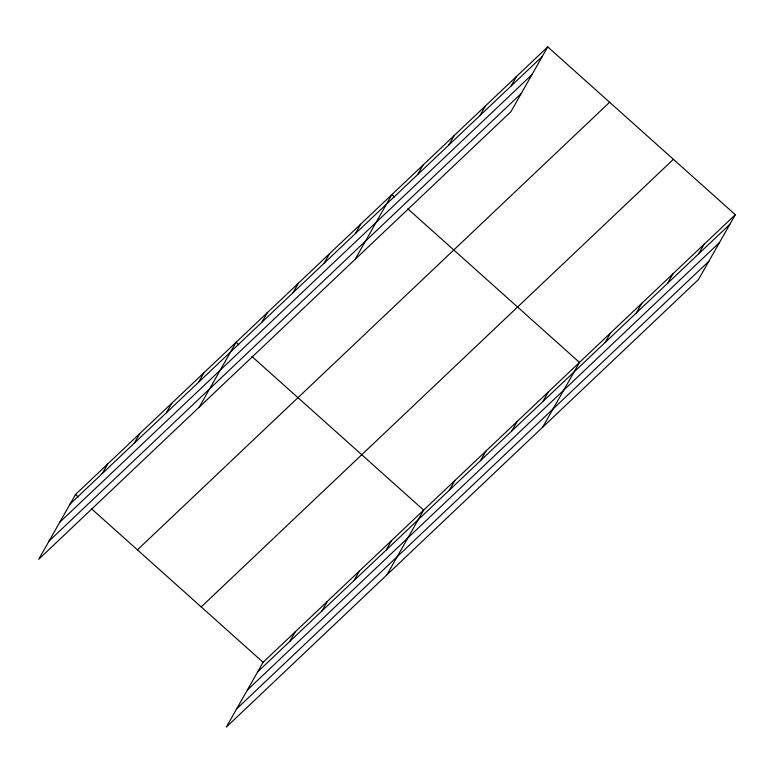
<?xml version="1.0" encoding="UTF-8"?>
<svg xmlns="http://www.w3.org/2000/svg" width="774" height="774" viewBox="0 0 774 774"><rect width="100%" height="100%" fill="white"/><g stroke="black" fill="none" stroke-linecap="round" stroke-linejoin="round"><path stroke-width="1.16" d="M547.721 46.875L75.523 494.48L38.7 559.292L510.898 111.698L547.721 46.875L735.3 214.708L698.477 279.52L226.279 727.125L263.102 662.302L735.3 214.708M102.197 473.611L107.634 464.042M134.299 443.183L139.746 433.604M166.41 412.745L171.847 403.167M198.521 382.308L203.959 372.729M199.247 407.114L236.07 342.292L238.721 344.672M261.796 322.323L267.233 312.754M292.959 292.785L298.396 283.207M324.122 263.247L329.569 253.669M355.295 233.7L360.732 224.131M355.072 259.406L391.896 194.584L394.547 196.964M417.621 174.614L423.059 165.046M448.785 145.077L454.222 135.508M479.948 115.539L485.395 105.961M511.121 85.991L516.558 76.423M289.776 641.443L295.213 631.865M321.878 611.005L327.325 601.427M353.989 580.568L359.426 570.989M386.1 550.13L391.538 540.552M386.826 574.937L423.649 510.114L251.985 356.533M449.375 490.155L454.812 480.577M480.538 460.607L485.975 451.039M511.701 431.07L517.148 421.491M542.874 401.522L548.311 391.954M542.651 427.229L579.474 362.416L407.811 208.825M605.2 342.447L610.638 332.868M636.363 312.899L641.801 303.331M667.527 283.361L672.974 273.783M698.699 253.814L704.137 244.245M70.086 504.048L542.284 56.454M59.724 522.286L531.922 74.681M49.052 541.065L521.26 93.47M137.424 549.859L609.622 102.265M201.201 606.922L673.399 159.318M257.665 671.88L729.863 224.276M247.303 690.108L719.501 242.504M236.631 708.887L708.839 261.293M75.523 494.48L78.174 496.85M91.438 508.721L263.102 662.302"/></g></svg>
